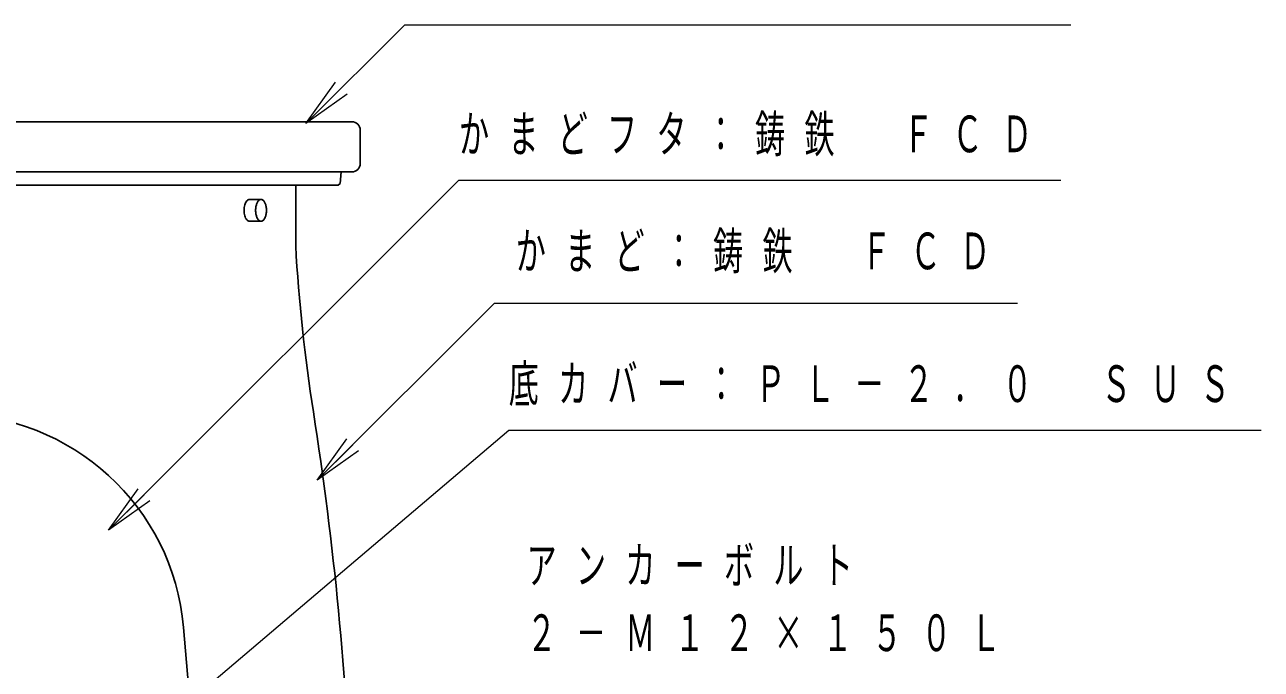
# Model space of a CAD drawing. Units: millimetres on the paper, scale 1:10. Extents: x -365 to 0, y -5 to 257.
# Drawn here: x -241.3 to -167.3, y 116.8 to 155.4 of the extents above; entities that cross this region are included whole.
import ezdxf

# ---------------------------------------------------------------- set-up
doc = ezdxf.new("R2010")
doc.units = ezdxf.units.MM
doc.layers.add('1_10', color=7, linetype='Continuous', lineweight=25)
doc.styles.add('ＭＳ ゴシック', font='')
doc.styles.get('ＭＳ ゴシック').set_extended_font_data('MS Gothic')

msp = doc.modelspace()

# ---------------------------------------------------------------- linework, layer by layer
at = {"layer": '1_10', "lineweight": 13}
for p, q in [((-224.452, 149.507), (-222.684, 151.982)), ((-224.452, 149.507), (-222.33, 151.628)), ((-221.977, 151.274), (-224.452, 149.507)), ((-223.773, 128.152), (-222.006, 130.626)), ((-223.773, 128.152), (-221.652, 130.273)), ((-221.298, 129.919), (-223.773, 128.152)), ((-236.248, 125.159), (-234.48, 127.634)), ((-236.248, 125.159), (-234.127, 127.28)), ((-233.773, 126.927), (-236.248, 125.159))]:
    msp.add_line(p, q, dxfattribs=at)
at = {"layer": '1_10'}
for p, q in [((-221.695, 149.612), (-269.695, 149.612)), ((-221.195, 149.112), (-221.195, 147.112)), ((-221.695, 146.612), (-269.695, 146.612)), ((-222.406, 145.921), (-222.345, 146.612)), ((-268.875, 145.812), (-222.515, 145.812)), ((-225.06, 145.812), (-225.06, 142.202)), ((-222.515, 145.812), (-222.406, 145.921)), ((-227.824, 144.962), (-227.131, 144.962)), ((-227.824, 143.662), (-227.131, 143.662)), ((-230.722, 107.012), (-231.766, 119.348))]:
    msp.add_line(p, q, dxfattribs=at)
at = {"layer": '1_10', "lineweight": 13}
for points in [[(-224.452, 149.507), (-218.535, 155.423), (-178.7, 155.423)], [(-236.248, 125.159), (-215.295, 146.112), (-179.295, 146.112)], [(-223.773, 128.152), (-213.167, 138.758), (-181.899, 138.758)], [(-240.692, 107.012), (-212.315, 131.162), (-167.315, 131.162)]]:
    msp.add_lwpolyline(points, dxfattribs=at)
at = {"layer": '1_10'}
msp.add_lwpolyline([(-227.824, 144.962), (-227.867, 144.956), (-227.908, 144.939), (-227.949, 144.912), (-227.987, 144.874), (-228.022, 144.827), (-228.054, 144.771), (-228.082, 144.707), (-228.106, 144.637), (-228.124, 144.56), (-228.138, 144.48), (-228.146, 144.396), (-228.149, 144.312), (-228.146, 144.227), (-228.138, 144.143), (-228.124, 144.063), (-228.106, 143.987), (-228.082, 143.916), (-228.054, 143.852), (-228.022, 143.796), (-227.987, 143.749), (-227.949, 143.711), (-227.908, 143.684), (-227.867, 143.667), (-227.824, 143.662)], dxfattribs=at)
msp.add_lwpolyline([(-227.131, 144.962), (-227.16, 144.959), (-227.188, 144.952), (-227.215, 144.939), (-227.243, 144.922), (-227.269, 144.901), (-227.294, 144.874), (-227.318, 144.844), (-227.34, 144.809), (-227.361, 144.771), (-227.38, 144.729), (-227.398, 144.684), (-227.413, 144.637), (-227.426, 144.586), (-227.437, 144.534), (-227.445, 144.48), (-227.451, 144.424), (-227.455, 144.368), (-227.456, 144.312), (-227.455, 144.255), (-227.451, 144.199), (-227.445, 144.143), (-227.437, 144.089), (-227.426, 144.037), (-227.413, 143.987), (-227.398, 143.939), (-227.38, 143.894), (-227.361, 143.852), (-227.34, 143.814), (-227.318, 143.779), (-227.294, 143.749), (-227.269, 143.722), (-227.243, 143.701), (-227.215, 143.684), (-227.188, 143.671), (-227.16, 143.664), (-227.131, 143.662), (-227.103, 143.664), (-227.075, 143.671), (-227.047, 143.684), (-227.02, 143.701), (-226.994, 143.722), (-226.969, 143.749), (-226.945, 143.779), (-226.922, 143.814), (-226.902, 143.852), (-226.882, 143.894), (-226.865, 143.939), (-226.85, 143.987), (-226.837, 144.037), (-226.826, 144.089), (-226.817, 144.143), (-226.811, 144.199), (-226.808, 144.255), (-226.806, 144.312), (-226.808, 144.368), (-226.811, 144.424), (-226.817, 144.48), (-226.826, 144.534), (-226.837, 144.586), (-226.85, 144.637), (-226.865, 144.684), (-226.882, 144.729), (-226.902, 144.771), (-226.922, 144.809), (-226.945, 144.844), (-226.969, 144.874), (-226.994, 144.901), (-227.02, 144.922), (-227.047, 144.939), (-227.075, 144.952), (-227.103, 144.959)], close=True, dxfattribs=at)
for centre, radius, start, end in [((-221.695, 149.112), 0.5, 0, 90), ((-221.695, 147.112), 0.5, 270, 0), ((-125.214, 147.761), 100, 183.18663, 188.92298), ((-245.695, 118.129), 13.983, 5, 175.00001), ((-421.583, 101.229), 200, 2.05307, 8.92299)]:
    msp.add_arc(centre, radius, start, end, dxfattribs=at)

# ---------------------------------------------------------------- texts
at = {"layer": '1_10', "char_height": 2.199, "attachment_point": 4, "style": 'ＭＳ ゴシック'}
for s, insert in [('\\T1.64;\\W0.6;かまどフタ：鋳鉄\u3000ＦＣＤ', (-215.295, 148.762)), ('\\T1.64;\\W0.6;かまど：鋳鉄\u3000ＦＣＤ', (-211.899, 141.758)), ('\\T1.64;\\W0.6;底カバー：ＰＬ－２．０\u3000ＳＵＳ', (-212.315, 133.812)), ('\\T1.64;\\W0.6;アンカーボルト', (-211.251, 123.008)), ('\\T1.64;\\W0.6;２－Ｍ１２×１５０Ｌ', (-211.251, 119.008))]:
    msp.add_mtext(s, dxfattribs=dict(at, insert=insert))

doc.saveas('drawing.dxf')
